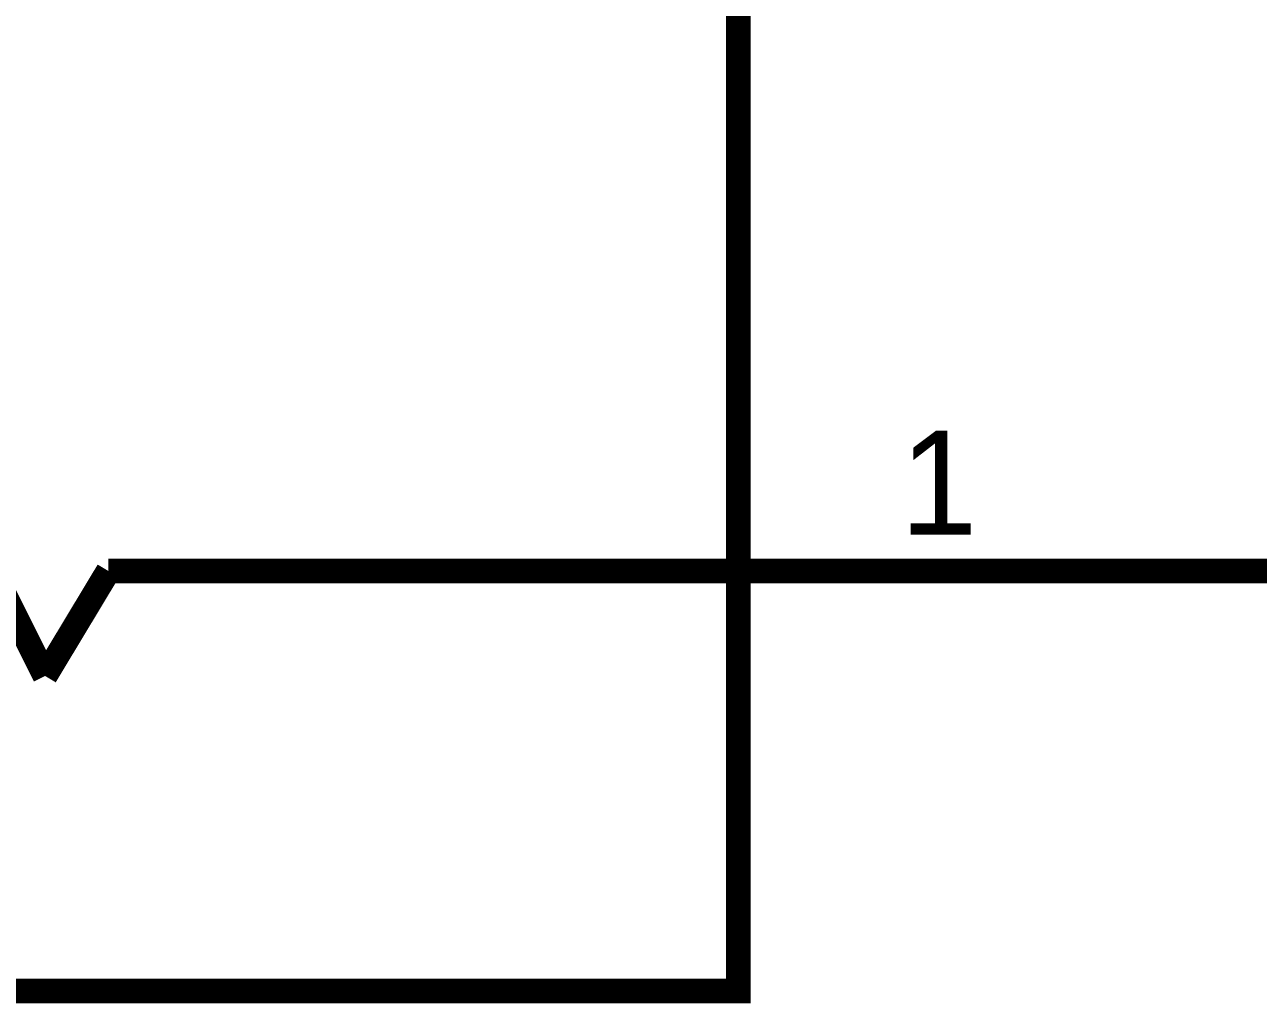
# Model space of a CAD drawing. Header units: inches. Extents: x 0 to 432, y 0 to 280.
# Drawn here: x 143.78 to 158.68, y 154.79 to 166.62 of the extents above; entities that cross this region are included whole.
import ezdxf

# ---------------------------------------------------------------- set-up
doc = ezdxf.new("R2010")
doc.units = ezdxf.units.IN
doc.layers.add('Sheet', color=255, linetype='Continuous')

msp = doc.modelspace()

# ---------------------------------------------------------------- linework, layer by layer
at = {"layer": 'Sheet'}
for points in [[(129.547, 172.716, 0.3, 0.3, 0), (152.401, 172.716, 0.3, 0.3, 0), (152.401, 154.939, 0.3, 0.3, 0), (129.547, 154.939, 0.3, 0.3, 0), (129.547, 172.716, 0.3, 0.3, 0)], [(129.547, 172.716, 0.0991, 0.0991, 0), (129.547, 154.939, 0.0991, 0.0991, 0), (152.401, 154.939, 0.0991, 0.0991, 0), (152.401, 172.716, 0.0991, 0.0991, 0), (129.547, 172.716, 0.0991, 0.0991, 0), (129.547, 172.716, 0.0991, 0.0991, 0)]]:
    msp.add_lwpolyline(points, format="xyseb", close=True, dxfattribs=at)
for points in [[(168.663, 165.091, 0.3, 0.3, 0), (162.565, 165.091, 0.3, 0.3, 0), (162.565, 160.015, 0.3, 0.3, 0), (157.489, 160.015, 0.3, 0.3, 0)], [(144.023, 158.746, 0.3, 0.3, 0), (142.754, 161.284, 0.3, 0.3, 0)], [(144.787, 160.015, 0.3, 0.3, 0), (144.023, 158.746, 0.3, 0.3, 0)], [(149.863, 160.015, 0.3, 0.3, 0), (144.787, 160.015, 0.3, 0.3, 0)], [(149.863, 160.015, 0.3, 0.3, 0), (152.401, 160.015, 0.3, 0.3, 0)], [(152.401, 160.015, 0.3, 0.3, 0), (157.489, 160.015, 0.3, 0.3, 0)]]:
    msp.add_lwpolyline(points, format="xyseb", dxfattribs=at)

# ---------------------------------------------------------------- texts
msp.add_text('1', height=1.258, dxfattribs=at).set_placement((154.355, 160.453))

doc.saveas('drawing.dxf')
